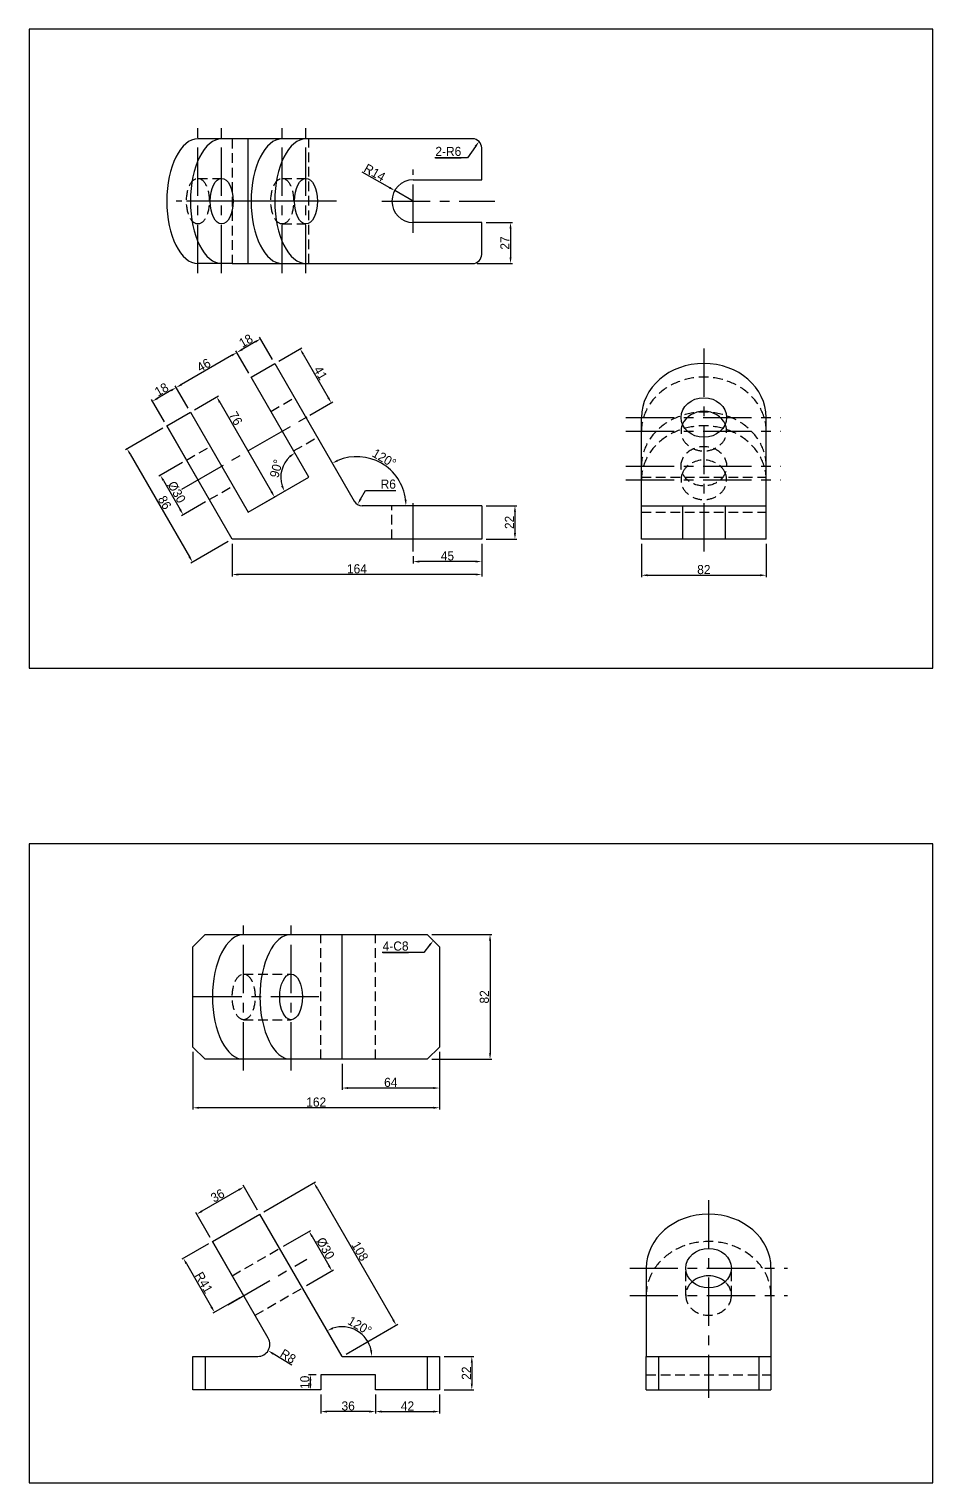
# Model space of a CAD drawing. Header units: millimetres. Extents: x 0 to 3581, y 939 to 3462.
# Drawn here: x 740 to 1334, y 939 to 1894 of the extents above; entities that cross this region are included whole.
import ezdxf
from ezdxf import colors
from ezdxf.entities.mleader import LeaderData, LeaderLine
from ezdxf.math import Vec2, Vec3

# ---------------------------------------------------------------- set-up
doc = ezdxf.new("R2010")
doc.units = ezdxf.units.MM
doc.linetypes.add('CENTER', pattern=[50.8, 31.75, -6.35, 6.35, -6.35])
doc.linetypes.add('HIDDEN', pattern=[9.525, 6.35, -3.175])
for name, color, linetype in [('center', 3, 'CENTER'), ('hidden', 2, 'HIDDEN'), ('model', 7, 'Continuous')]:
    doc.layers.add(name, color=color, linetype=linetype)
doc.styles.get("Standard").update_dxf_attribs({"font": ''})
doc.styles.get('Standard').set_extended_font_data('Gulim')
doc.dimstyles.new('ISO-25', dxfattribs={"dimtxt": 6, "dimasz": 4, "dimexe": 1.25, "dimexo": 3, "dimtad": 1, "dimtxsty": 'Standard', "dimcen": 2.5, "dimadec": 0, "dimazin": 0, "dimtfac": 1, "dimtmove": 0, "dimatfit": 3, "dimfxl": 1, "dimarcsym": 0})

# ---------------------------------------------------------------- blocks, each defined once
blk = doc.blocks.new('*D27')
at = {"layer": 'Defpoints', "color": 0, "transparency": 16777216}
for p in [(1001.88, 1298.96), (1001.88, 1216.96), (1043.12, 1216.96)]:
    blk.add_point(p, dxfattribs=at)
at = {"layer": 'model', "color": 0, "lineweight": -2, "transparency": 16777216}
for p, q in [((1004.88, 1298.96), (1044.37, 1298.96)), ((1043.12, 1294.96), (1043.12, 1220.96)), ((1004.88, 1216.96), (1044.37, 1216.96))]:
    blk.add_line(p, q, dxfattribs=at)
at = {"layer": 'model', "color": 0, "transparency": 16777216}
for points in [[(1042.45, 1294.96), (1043.79, 1294.96), (1043.12, 1298.96)], [(1042.45, 1220.96), (1043.79, 1220.96), (1043.12, 1216.96)]]:
    blk.add_solid(points, dxfattribs=at)
at = {"layer": 'model', "color": 0, "transparency": 16777216, "insert": (1039.42, 1257.96), "char_height": 6, "attachment_point": 5, "rotation": 90}
blk.add_mtext('82', dxfattribs=at)
blk = doc.blocks.new('*D28')
at = {"layer": 'Defpoints', "color": 0, "transparency": 16777216}
for p in [(1009.88, 1224.96), (945.88, 1216.96), (945.88, 1198.06)]:
    blk.add_point(p, dxfattribs=at)
at = {"layer": 'model', "color": 0, "lineweight": -2, "transparency": 16777216}
for p, q in [((945.88, 1213.96), (945.88, 1196.81)), ((1009.88, 1221.96), (1009.88, 1196.81)), ((1005.88, 1198.06), (949.88, 1198.06))]:
    blk.add_line(p, q, dxfattribs=at)
at = {"layer": 'model', "color": 0, "transparency": 16777216}
for points in [[(949.88, 1198.73), (949.88, 1197.4), (945.88, 1198.06)], [(1005.88, 1198.73), (1005.88, 1197.4), (1009.88, 1198.06)]]:
    blk.add_solid(points, dxfattribs=at)
at = {"layer": 'model', "color": 0, "transparency": 16777216, "insert": (977.88, 1201.77), "char_height": 6, "attachment_point": 5}
blk.add_mtext('64', dxfattribs=at)
blk = doc.blocks.new('*D29')
at = {"layer": 'Defpoints', "color": 0, "transparency": 16777216}
for p in [(847.88, 1224.96), (1009.88, 1224.96), (847.88, 1185.1)]:
    blk.add_point(p, dxfattribs=at)
at = {"layer": 'model', "color": 0, "lineweight": -2, "transparency": 16777216}
for p, q in [((847.88, 1221.96), (847.88, 1183.85)), ((1009.88, 1221.96), (1009.88, 1183.85)), ((1005.88, 1185.1), (851.88, 1185.1))]:
    blk.add_line(p, q, dxfattribs=at)
at = {"layer": 'model', "color": 0, "transparency": 16777216}
for points in [[(851.88, 1185.76), (851.88, 1184.43), (847.88, 1185.1)], [(1005.88, 1185.76), (1005.88, 1184.43), (1009.88, 1185.1)]]:
    blk.add_solid(points, dxfattribs=at)
at = {"layer": 'model', "color": 0, "transparency": 16777216, "insert": (928.88, 1188.8), "char_height": 6, "attachment_point": 5}
blk.add_mtext('162', dxfattribs=at)
blk = doc.blocks.new('*D30')
at = {"layer": 'Defpoints', "color": 0, "transparency": 16777216}
for p in [(1009.88, 1021.67), (1009.88, 999.67), (1031.14, 999.67)]:
    blk.add_point(p, dxfattribs=at)
at = {"layer": 'model', "color": 0, "lineweight": -2, "transparency": 16777216}
for p, q in [((1012.88, 1021.67), (1032.39, 1021.67)), ((1031.14, 1017.67), (1031.14, 1003.67)), ((1012.88, 999.67), (1032.39, 999.67))]:
    blk.add_line(p, q, dxfattribs=at)
at = {"layer": 'model', "color": 0, "transparency": 16777216}
for points in [[(1030.47, 1017.67), (1031.81, 1017.67), (1031.14, 1021.67)], [(1030.47, 1003.67), (1031.81, 1003.67), (1031.14, 999.67)]]:
    blk.add_solid(points, dxfattribs=at)
at = {"layer": 'model', "color": 0, "transparency": 16777216, "insert": (1027.51, 1010.67), "char_height": 6, "attachment_point": 5, "rotation": 90}
blk.add_mtext('22', dxfattribs=at)
blk = doc.blocks.new('*D31')
at = {"layer": 'Defpoints', "color": 0, "transparency": 16777216}
for p in [(967.88, 999.67), (1009.88, 999.67), (1009.88, 985.42)]:
    blk.add_point(p, dxfattribs=at)
at = {"layer": 'model', "color": 0, "lineweight": -2, "transparency": 16777216}
for p, q in [((967.88, 996.67), (967.88, 984.17)), ((1009.88, 996.67), (1009.88, 984.17)), ((971.88, 985.42), (1005.88, 985.42))]:
    blk.add_line(p, q, dxfattribs=at)
at = {"layer": 'model', "color": 0, "transparency": 16777216}
for points in [[(971.88, 986.09), (971.88, 984.76), (967.88, 985.42)], [(1005.88, 986.09), (1005.88, 984.76), (1009.88, 985.42)]]:
    blk.add_solid(points, dxfattribs=at)
at = {"layer": 'model', "color": 0, "transparency": 16777216, "insert": (988.88, 989.13), "char_height": 6, "attachment_point": 5}
blk.add_mtext('42', dxfattribs=at)
blk = doc.blocks.new('*D32')
at = {"layer": 'Defpoints', "color": 0, "transparency": 16777216}
for p in [(931.88, 999.67), (967.88, 999.67), (931.88, 985.42)]:
    blk.add_point(p, dxfattribs=at)
at = {"layer": 'model', "color": 0, "lineweight": -2, "transparency": 16777216}
for p, q in [((931.88, 996.67), (931.88, 984.17)), ((967.88, 996.67), (967.88, 984.17)), ((963.88, 985.42), (935.88, 985.42))]:
    blk.add_line(p, q, dxfattribs=at)
at = {"layer": 'model', "color": 0, "transparency": 16777216}
for points in [[(935.88, 986.09), (935.88, 984.76), (931.88, 985.42)], [(963.88, 986.09), (963.88, 984.76), (967.88, 985.42)]]:
    blk.add_solid(points, dxfattribs=at)
at = {"layer": 'model', "color": 0, "transparency": 16777216, "insert": (949.88, 989.12), "char_height": 6, "attachment_point": 5}
blk.add_mtext('36', dxfattribs=at)
blk = doc.blocks.new('*D33')
at = {"layer": 'Defpoints', "color": 0, "transparency": 16777216}
for p in [(925.12, 1009.67), (931.88, 1009.67), (931.88, 999.67)]:
    blk.add_point(p, dxfattribs=at)
at = {"layer": 'model', "color": 0, "lineweight": -2, "transparency": 16777216}
for p, q in [((928.88, 1009.67), (923.87, 1009.67)), ((925.12, 1003.67), (925.12, 1005.67)), ((928.88, 999.67), (923.87, 999.67))]:
    blk.add_line(p, q, dxfattribs=at)
at = {"layer": 'model', "color": 0, "transparency": 16777216}
for points in [[(924.45, 1005.67), (925.78, 1005.67), (925.12, 1009.67)], [(924.45, 1003.67), (925.78, 1003.67), (925.12, 999.67)]]:
    blk.add_solid(points, dxfattribs=at)
at = {"layer": 'model', "color": 0, "transparency": 16777216, "insert": (921.41, 1004.67), "char_height": 6, "attachment_point": 5, "rotation": 90}
blk.add_mtext('10', dxfattribs=at)
blk = doc.blocks.new('*D34')
at = {"layer": 'Defpoints', "color": 0, "transparency": 16777216}
for p in [(890.45, 1029.67), (897.27, 1025.48)]:
    blk.add_point(p, dxfattribs=at)
at = {"layer": 'model', "color": 0, "lineweight": -2, "transparency": 16777216}
blk.add_line((912.78, 1015.93), (900.67, 1023.38), dxfattribs=at)
at = {"layer": 'model', "color": 0, "transparency": 16777216}
blk.add_solid([(901.02, 1023.95), (900.32, 1022.81), (897.27, 1025.48)], dxfattribs=at)
at = {"layer": 'model', "color": 0, "transparency": 16777216, "insert": (910.37, 1021.76), "char_height": 6, "attachment_point": 5, "rotation": 328.3874}
blk.add_mtext('R8', dxfattribs=at)
blk = doc.blocks.new('*D35')
at = {"layer": 'Defpoints', "color": 0, "transparency": 16777216}
for p in [(891.88, 1115.2), (960.84, 1034.23), (945.88, 1021.67), (945.88, 1021.67), (1009.88, 1021.67)]:
    blk.add_point(p, dxfattribs=at)
at = {"layer": 'model', "color": 0, "lineweight": -2, "transparency": 16777216}
blk.add_arc((945.88, 1021.67), 19.54, 11.75183, 108.24817, dxfattribs=at)
at = {"layer": 'model', "color": 0, "transparency": 16777216}
for points in [[(940.03, 1039.62), (939.49, 1040.83), (936.11, 1038.59)], [(965.67, 1025.72), (964.34, 1025.58), (965.41, 1021.67)]]:
    blk.add_solid(points, dxfattribs=at)
at = {"layer": 'model', "color": 0, "transparency": 16777216, "insert": (957.5, 1041.8), "char_height": 6, "attachment_point": 5, "rotation": 330}
blk.add_mtext('120°', dxfattribs=at)
blk = doc.blocks.new('*D36')
at = {"layer": 'Defpoints', "color": 0, "transparency": 16777216}
for p in [(904.88, 1092.68), (939.22, 1077.87), (919.88, 1066.7)]:
    blk.add_point(p, dxfattribs=at)
at = {"layer": 'model', "color": 0, "lineweight": -2, "transparency": 16777216}
for p, q in [((907.48, 1094.18), (925.31, 1104.48)), ((926.22, 1100.39), (937.22, 1081.34)), ((922.48, 1068.2), (940.31, 1078.5))]:
    blk.add_line(p, q, dxfattribs=at)
at = {"layer": 'model', "color": 0, "transparency": 16777216}
for points in [[(926.8, 1100.72), (925.65, 1100.06), (924.22, 1103.85)], [(937.8, 1081.67), (936.65, 1081), (939.22, 1077.87)]]:
    blk.add_solid(points, dxfattribs=at)
at = {"layer": 'model', "color": 0, "transparency": 16777216, "insert": (934.93, 1092.71), "char_height": 6, "attachment_point": 5, "rotation": 300}
blk.add_mtext('%%c30', dxfattribs=at)
blk = doc.blocks.new('*D37')
at = {"layer": 'Defpoints', "color": 0, "transparency": 16777216}
for p in [(891.88, 1115.2), (981.44, 1042.2), (945.88, 1021.67)]:
    blk.add_point(p, dxfattribs=at)
at = {"layer": 'model', "color": 0, "lineweight": -2, "transparency": 16777216}
for p, q in [((894.48, 1116.7), (928.52, 1136.36)), ((929.44, 1132.27), (979.44, 1045.67)), ((948.48, 1023.17), (982.52, 1042.83))]:
    blk.add_line(p, q, dxfattribs=at)
at = {"layer": 'model', "color": 0, "transparency": 16777216}
for points in [[(930.02, 1132.6), (928.86, 1131.93), (927.44, 1135.73)], [(980.02, 1046), (978.86, 1045.33), (981.44, 1042.2)]]:
    blk.add_solid(points, dxfattribs=at)
at = {"layer": 'model', "color": 0, "transparency": 16777216, "insert": (957.65, 1090.82), "char_height": 6, "attachment_point": 5, "rotation": 300}
blk.add_mtext('108', dxfattribs=at)
blk = doc.blocks.new('*D38')
at = {"layer": 'Defpoints', "color": 0, "transparency": 16777216}
for p in [(850.34, 1115.15), (891.88, 1115.2), (860.7, 1097.2)]:
    blk.add_point(p, dxfattribs=at)
at = {"layer": 'model', "color": 0, "lineweight": -2, "transparency": 16777216}
for p, q in [((878.05, 1131.15), (853.8, 1117.15)), ((890.38, 1117.8), (880.89, 1134.23)), ((859.2, 1099.8), (849.71, 1116.23))]:
    blk.add_line(p, q, dxfattribs=at)
at = {"layer": 'model', "color": 0, "transparency": 16777216}
for points in [[(877.72, 1131.73), (878.38, 1130.57), (881.51, 1133.15)], [(853.47, 1117.73), (854.14, 1116.57), (850.34, 1115.15)]]:
    blk.add_solid(points, dxfattribs=at)
at = {"layer": 'model', "color": 0, "transparency": 16777216, "insert": (864.08, 1127.36), "char_height": 6, "attachment_point": 5, "rotation": 30}
blk.add_mtext('36', dxfattribs=at)
blk = doc.blocks.new('*D39')
at = {"layer": 'Defpoints', "color": 0, "transparency": 16777216}
for p in [(860.7, 1097.2), (881.2, 1061.69), (862.07, 1050.65)]:
    blk.add_point(p, dxfattribs=at)
at = {"layer": 'model', "color": 0, "lineweight": -2, "transparency": 16777216}
for p, q in [((858.1, 1095.7), (840.49, 1085.53)), ((843.57, 1082.69), (860.07, 1054.11)), ((878.6, 1060.19), (860.99, 1050.02))]:
    blk.add_line(p, q, dxfattribs=at)
at = {"layer": 'model', "color": 0, "transparency": 16777216}
for points in [[(844.15, 1083.03), (842.99, 1082.36), (841.57, 1086.16)], [(860.65, 1054.45), (859.49, 1053.78), (862.07, 1050.65)]]:
    blk.add_solid(points, dxfattribs=at)
at = {"layer": 'model', "color": 0, "transparency": 16777216, "insert": (855.04, 1070.26), "char_height": 6, "attachment_point": 5, "rotation": 300}
blk.add_mtext('R41', dxfattribs=at)
blk = doc.blocks.new('*D54')
at = {"layer": 'Defpoints', "color": 0, "transparency": 16777216}
for p in [(1037.63, 1766.9), (1031.63, 1739.9), (1056.58, 1739.9)]:
    blk.add_point(p, dxfattribs=at)
at = {"layer": 'model', "color": 0, "lineweight": -2, "transparency": 16777216}
for p, q in [((1040.63, 1766.9), (1057.83, 1766.9)), ((1056.58, 1762.9), (1056.58, 1743.9)), ((1034.63, 1739.9), (1057.83, 1739.9))]:
    blk.add_line(p, q, dxfattribs=at)
at = {"layer": 'model', "color": 0, "transparency": 16777216}
for points in [[(1055.92, 1762.9), (1057.25, 1762.9), (1056.58, 1766.9)], [(1055.92, 1743.9), (1057.25, 1743.9), (1056.58, 1739.9)]]:
    blk.add_solid(points, dxfattribs=at)
at = {"layer": 'model', "color": 0, "transparency": 16777216, "insert": (1052.88, 1753.4), "char_height": 6, "attachment_point": 5, "rotation": 90}
blk.add_mtext('27', dxfattribs=at)
blk = doc.blocks.new('*D55')
at = {"layer": 'Defpoints', "color": 0, "transparency": 16777216}
for p in [(1037.63, 1580.78), (1037.63, 1558.78), (1059.49, 1558.78)]:
    blk.add_point(p, dxfattribs=at)
at = {"layer": 'model', "color": 0, "lineweight": -2, "transparency": 16777216}
for p, q in [((1040.63, 1580.78), (1060.74, 1580.78)), ((1059.49, 1576.78), (1059.49, 1562.78)), ((1040.63, 1558.78), (1060.74, 1558.78))]:
    blk.add_line(p, q, dxfattribs=at)
at = {"layer": 'model', "color": 0, "transparency": 16777216}
for points in [[(1058.82, 1576.78), (1060.16, 1576.78), (1059.49, 1580.78)], [(1058.82, 1562.78), (1060.16, 1562.78), (1059.49, 1558.78)]]:
    blk.add_solid(points, dxfattribs=at)
at = {"layer": 'model', "color": 0, "transparency": 16777216, "insert": (1055.86, 1569.78), "char_height": 6, "attachment_point": 5, "rotation": 90}
blk.add_mtext('22', dxfattribs=at)
blk = doc.blocks.new('*D56')
at = {"layer": 'Defpoints', "color": 0, "transparency": 16777216}
for p in [(1037.63, 1558.78), (992.63, 1550.58), (992.63, 1544.05)]:
    blk.add_point(p, dxfattribs=at)
at = {"layer": 'model', "color": 0, "lineweight": -2, "transparency": 16777216}
for p, q in [((1037.63, 1555.78), (1037.63, 1542.8)), ((992.63, 1547.58), (992.63, 1542.8)), ((1033.63, 1544.05), (996.63, 1544.05))]:
    blk.add_line(p, q, dxfattribs=at)
at = {"layer": 'model', "color": 0, "transparency": 16777216}
for points in [[(996.63, 1544.71), (996.63, 1543.38), (992.63, 1544.05)], [(1033.63, 1544.71), (1033.63, 1543.38), (1037.63, 1544.05)]]:
    blk.add_solid(points, dxfattribs=at)
at = {"layer": 'model', "color": 0, "transparency": 16777216, "insert": (1015.13, 1547.75), "char_height": 6, "attachment_point": 5}
blk.add_mtext('45', dxfattribs=at)
blk = doc.blocks.new('*D57')
at = {"layer": 'Defpoints', "color": 0, "transparency": 16777216}
for p in [(873.63, 1558.78), (1037.63, 1558.78), (873.63, 1535.54)]:
    blk.add_point(p, dxfattribs=at)
at = {"layer": 'model', "color": 0, "lineweight": -2, "transparency": 16777216}
for p, q in [((873.63, 1555.78), (873.63, 1534.29)), ((1037.63, 1555.78), (1037.63, 1534.29)), ((1033.63, 1535.54), (877.63, 1535.54))]:
    blk.add_line(p, q, dxfattribs=at)
at = {"layer": 'model', "color": 0, "transparency": 16777216}
for points in [[(877.63, 1536.2), (877.63, 1534.87), (873.63, 1535.54)], [(1033.63, 1536.2), (1033.63, 1534.87), (1037.63, 1535.54)]]:
    blk.add_solid(points, dxfattribs=at)
at = {"layer": 'model', "color": 0, "transparency": 16777216, "insert": (955.63, 1539.25), "char_height": 6, "attachment_point": 5}
blk.add_mtext('164', dxfattribs=at)
blk = doc.blocks.new('*D58')
at = {"layer": 'Defpoints', "color": 0, "transparency": 16777216}
for p in [(830.63, 1633.26), (873.63, 1558.78), (847.56, 1543.73)]:
    blk.add_point(p, dxfattribs=at)
at = {"layer": 'model', "color": 0, "lineweight": -2, "transparency": 16777216}
for p, q in [((828.04, 1631.76), (803.48, 1617.58)), ((806.56, 1614.74), (845.56, 1547.19)), ((871.04, 1557.28), (846.48, 1543.1))]:
    blk.add_line(p, q, dxfattribs=at)
at = {"layer": 'model', "color": 0, "transparency": 16777216}
for points in [[(807.14, 1615.07), (805.99, 1614.41), (804.56, 1618.2)], [(846.14, 1547.52), (844.99, 1546.86), (847.56, 1543.73)]]:
    blk.add_solid(points, dxfattribs=at)
at = {"layer": 'model', "color": 0, "transparency": 16777216, "insert": (829.27, 1582.82), "char_height": 6, "attachment_point": 5, "rotation": 300}
blk.add_mtext('86', dxfattribs=at)
blk = doc.blocks.new('*D59')
at = {"layer": 'Defpoints', "color": 0, "transparency": 16777216}
for p in [(843.63, 1610.74), (858.63, 1584.76), (841.43, 1574.83)]:
    blk.add_point(p, dxfattribs=at)
at = {"layer": 'model', "color": 0, "lineweight": -2, "transparency": 16777216}
for p, q in [((841.04, 1609.24), (825.35, 1600.18)), ((828.43, 1597.34), (839.43, 1578.29)), ((856.04, 1583.26), (840.35, 1574.2))]:
    blk.add_line(p, q, dxfattribs=at)
at = {"layer": 'model', "color": 0, "transparency": 16777216}
for points in [[(829.01, 1597.68), (827.85, 1597.01), (826.43, 1600.81)], [(840.01, 1578.62), (838.85, 1577.96), (841.43, 1574.83)]]:
    blk.add_solid(points, dxfattribs=at)
at = {"layer": 'model', "color": 0, "transparency": 16777216, "insert": (837.14, 1589.67), "char_height": 6, "attachment_point": 5, "rotation": 300}
blk.add_mtext('%%c30', dxfattribs=at)
blk = doc.blocks.new('*D60')
at = {"layer": 'Defpoints', "color": 0, "transparency": 16777216}
for p in [(846.22, 1642.26), (901.52, 1586.42), (884.22, 1576.44)]:
    blk.add_point(p, dxfattribs=at)
at = {"layer": 'model', "color": 0, "lineweight": -2, "transparency": 16777216}
for p, q in [((848.82, 1643.76), (864.6, 1652.87)), ((865.52, 1648.78), (899.52, 1589.89)), ((886.82, 1577.94), (902.6, 1587.05))]:
    blk.add_line(p, q, dxfattribs=at)
at = {"layer": 'model', "color": 0, "transparency": 16777216}
for points in [[(866.09, 1649.11), (864.94, 1648.44), (863.52, 1652.24)], [(900.09, 1590.22), (898.94, 1589.55), (901.52, 1586.42)]]:
    blk.add_solid(points, dxfattribs=at)
at = {"layer": 'model', "color": 0, "transparency": 16777216, "insert": (875.94, 1638.14), "char_height": 6, "attachment_point": 5, "rotation": 300}
blk.add_mtext('76', dxfattribs=at)
blk = doc.blocks.new('*D61')
at = {"layer": 'Defpoints', "color": 0, "transparency": 16777216}
for p in [(876.72, 1681.43), (901.65, 1674.26), (886.06, 1665.26)]:
    blk.add_point(p, dxfattribs=at)
at = {"layer": 'model', "color": 0, "lineweight": -2, "transparency": 16777216}
for p, q in [((900.15, 1676.85), (891.69, 1691.51)), ((884.56, 1667.85), (876.1, 1682.51)), ((888.85, 1688.43), (880.19, 1683.43))]:
    blk.add_line(p, q, dxfattribs=at)
at = {"layer": 'model', "color": 0, "transparency": 16777216}
for points in [[(879.86, 1684), (880.52, 1682.85), (876.72, 1681.43)], [(888.52, 1689), (889.18, 1687.85), (892.31, 1690.43)]]:
    blk.add_solid(points, dxfattribs=at)
at = {"layer": 'model', "color": 0, "transparency": 16777216, "insert": (882.66, 1689.14), "char_height": 6, "attachment_point": 5, "rotation": 30}
blk.add_mtext('18', dxfattribs=at)
blk = doc.blocks.new('*D62')
at = {"layer": 'Defpoints', "color": 0, "transparency": 16777216}
for p in [(886.06, 1665.26), (836.89, 1658.43), (846.22, 1642.26)]:
    blk.add_point(p, dxfattribs=at)
at = {"layer": 'model', "color": 0, "lineweight": -2, "transparency": 16777216}
for p, q in [((884.56, 1667.85), (876.1, 1682.51)), ((873.26, 1679.43), (840.35, 1660.43)), ((844.72, 1644.85), (836.26, 1659.51))]:
    blk.add_line(p, q, dxfattribs=at)
at = {"layer": 'model', "color": 0, "transparency": 16777216}
for points in [[(872.93, 1680), (873.59, 1678.85), (876.72, 1681.43)], [(840.02, 1661), (840.69, 1659.85), (836.89, 1658.43)]]:
    blk.add_solid(points, dxfattribs=at)
at = {"layer": 'model', "color": 0, "transparency": 16777216, "insert": (854.95, 1673.13), "char_height": 6, "attachment_point": 5, "rotation": 30}
blk.add_mtext('46', dxfattribs=at)
blk = doc.blocks.new('*D63')
at = {"layer": 'Defpoints', "color": 0, "transparency": 16777216}
for p in [(821.3, 1649.43), (846.22, 1642.26), (830.63, 1633.26)]:
    blk.add_point(p, dxfattribs=at)
at = {"layer": 'model', "color": 0, "lineweight": -2, "transparency": 16777216}
for p, q in [((833.42, 1656.43), (824.76, 1651.43)), ((844.72, 1644.85), (836.26, 1659.51)), ((829.13, 1635.85), (820.67, 1650.51))]:
    blk.add_line(p, q, dxfattribs=at)
at = {"layer": 'model', "color": 0, "transparency": 16777216}
for points in [[(833.09, 1657), (833.76, 1655.85), (836.89, 1658.43)], [(824.43, 1652), (825.1, 1650.85), (821.3, 1649.43)]]:
    blk.add_solid(points, dxfattribs=at)
at = {"layer": 'model', "color": 0, "transparency": 16777216, "insert": (827.24, 1657.14), "char_height": 6, "attachment_point": 5, "rotation": 30}
blk.add_mtext('18', dxfattribs=at)
blk = doc.blocks.new('*D64')
at = {"layer": 'Defpoints', "color": 0, "transparency": 16777216}
for p in [(901.65, 1674.26), (938.79, 1648.36), (922.15, 1638.75)]:
    blk.add_point(p, dxfattribs=at)
at = {"layer": 'model', "color": 0, "lineweight": -2, "transparency": 16777216}
for p, q in [((904.25, 1675.76), (919.38, 1684.49)), ((920.29, 1680.4), (936.79, 1651.82)), ((924.75, 1640.25), (939.88, 1648.98))]:
    blk.add_line(p, q, dxfattribs=at)
at = {"layer": 'model', "color": 0, "transparency": 16777216}
for points in [[(920.87, 1680.74), (919.72, 1680.07), (918.29, 1683.87)], [(937.37, 1652.16), (936.22, 1651.49), (938.79, 1648.36)]]:
    blk.add_solid(points, dxfattribs=at)
at = {"layer": 'model', "color": 0, "transparency": 16777216, "insert": (931.75, 1667.97), "char_height": 6, "attachment_point": 5, "rotation": 300}
blk.add_mtext('41', dxfattribs=at)
blk = doc.blocks.new('*D65')
at = {"layer": 'Defpoints', "color": 0, "transparency": 16777216}
for p in [(886.06, 1665.26), (908.07, 1608.67), (924.06, 1599.44), (924.06, 1599.44), (884.22, 1576.44)]:
    blk.add_point(p, dxfattribs=at)
at = {"layer": 'model', "color": 0, "lineweight": -2, "transparency": 16777216}
blk.add_arc((924.06, 1599.44), 18.46, 132.43883, 197.56117, dxfattribs=at)
at = {"layer": 'model', "color": 0, "transparency": 16777216}
for points in [[(911.21, 1613.6), (912, 1612.53), (914.83, 1615.43)], [(907.07, 1594.14), (905.85, 1593.6), (908.07, 1590.21)]]:
    blk.add_solid(points, dxfattribs=at)
at = {"layer": 'model', "color": 0, "transparency": 16777216, "insert": (902.65, 1605.17), "char_height": 6, "attachment_point": 5, "rotation": 75}
blk.add_mtext('90°', dxfattribs=at)
blk = doc.blocks.new('*D66')
at = {"layer": 'Defpoints', "color": 0, "transparency": 16777216}
for p in [(901.65, 1674.26), (980.33, 1601.51), (953.89, 1583.78), (959.08, 1580.78), (1037.63, 1580.78)]:
    blk.add_point(p, dxfattribs=at)
at = {"layer": 'model', "color": 0, "lineweight": -2, "transparency": 16777216}
blk.add_arc((955.62, 1580.78), 32.25, 7.11017, 112.88983, dxfattribs=at)
at = {"layer": 'model', "color": 0, "transparency": 16777216}
for points in [[(943.37, 1609.9), (942.78, 1611.09), (939.49, 1608.71)], [(988.29, 1584.81), (986.96, 1584.73), (987.87, 1580.78)]]:
    blk.add_solid(points, dxfattribs=at)
at = {"layer": 'model', "color": 0, "transparency": 16777216, "insert": (973.6, 1611.92), "char_height": 6, "attachment_point": 5, "rotation": 330}
blk.add_mtext('120°', dxfattribs=at)
blk = doc.blocks.new('*D68')
at = {"layer": 'Defpoints', "color": 0, "transparency": 16777216}
for p in [(980.49, 1787.85), (992.63, 1780.9)]:
    blk.add_point(p, dxfattribs=at)
at = {"layer": 'model', "color": 0, "lineweight": -2, "transparency": 16777216}
for p, q in [((958.88, 1800.22), (977.01, 1789.84)), ((992.63, 1780.9), (980.49, 1787.85))]:
    blk.add_line(p, q, dxfattribs=at)
at = {"layer": 'model', "color": 0, "transparency": 16777216}
blk.add_solid([(977.35, 1790.42), (976.68, 1789.26), (980.49, 1787.85)], dxfattribs=at)
at = {"layer": 'model', "color": 0, "transparency": 16777216, "insert": (967.3, 1799.68), "char_height": 6, "attachment_point": 5, "rotation": 330.20233}
blk.add_mtext('R14', dxfattribs=at)
blk = doc.blocks.new('*D69')
at = {"layer": 'Defpoints', "color": 0, "transparency": 16777216}
for p in [(1142.63, 1558.78), (1224.63, 1558.78), (1224.63, 1535.05)]:
    blk.add_point(p, dxfattribs=at)
at = {"layer": 'model', "color": 0, "lineweight": -2, "transparency": 16777216}
for p, q in [((1142.63, 1555.78), (1142.63, 1533.8)), ((1224.63, 1555.78), (1224.63, 1533.8)), ((1146.63, 1535.05), (1220.63, 1535.05))]:
    blk.add_line(p, q, dxfattribs=at)
at = {"layer": 'model', "color": 0, "transparency": 16777216}
for points in [[(1146.63, 1535.72), (1146.63, 1534.39), (1142.63, 1535.05)], [(1220.63, 1535.72), (1220.63, 1534.39), (1224.63, 1535.05)]]:
    blk.add_solid(points, dxfattribs=at)
at = {"layer": 'model', "color": 0, "transparency": 16777216, "insert": (1183.63, 1538.75), "char_height": 6, "attachment_point": 5}
blk.add_mtext('82', dxfattribs=at)

msp = doc.modelspace()

# ---------------------------------------------------------------- linework, layer by layer
at = {"layer": 'center'}
for p, q in [((851.134, 1733.67), (851.134, 1828.981)), ((866.723, 1733.67), (866.723, 1828.981)), ((906.56, 1733.67), (906.56, 1828.981)), ((922.149, 1733.67), (922.149, 1828.981)), ((992.634, 1760.101), (992.634, 1801.691)), ((942.152, 1780.896), (836.937, 1780.896)), ((916.634, 1780.896), (843.634, 1780.896)), ((972.06, 1780.896), (1046.333, 1780.896)), ((1183.628, 1684.094), (1183.628, 1547.836)), ((840.482, 1591.599), (933.198, 1645.129)), ((1132.302, 1638.75), (1234.309, 1638.75)), ((1132.302, 1629.75), (1234.309, 1629.75)), ((1132.302, 1606.75), (1234.309, 1606.75)), ((1132.302, 1597.75), (1234.309, 1597.75)), ((992.634, 1550.578), (992.634, 1587.999)), ((881.201, 1209.632), (881.201, 1305.015)), ((912.378, 1209.632), (912.378, 1305.015)), ((930.706, 1257.964), (847.878, 1257.964)), ((1186.764, 1124.379), (1186.764, 994.364)), ((870.809, 1055.694), (922.77, 1085.694)), ((1134.887, 1079.694), (1238.641, 1079.694)), ((1134.887, 1061.694), (1238.641, 1061.694))]:
    msp.add_line(p, q, dxfattribs=at)
at = {"layer": 'hidden'}
for p, q in [((873.634, 1821.896), (873.634, 1739.896)), ((924.06, 1739.896), (924.06, 1821.896)), ((851.134, 1795.896), (866.723, 1795.896)), ((906.56, 1795.896), (922.149, 1795.896)), ((906.56, 1765.896), (922.149, 1765.896)), ((899.06, 1642.74), (914.649, 1651.74)), ((914.06, 1616.759), (929.649, 1625.759)), ((843.634, 1610.74), (859.223, 1619.74)), ((1142.628, 1599.439), (1224.628, 1599.439)), ((858.634, 1584.759), (874.223, 1593.759)), ((978.634, 1558.779), (978.634, 1580.779)), ((1142.628, 1576.439), (1224.628, 1576.439)), ((931.878, 1216.964), (931.878, 1298.964)), ((967.878, 1216.964), (967.878, 1298.964)), ((881.201, 1272.964), (912.378, 1272.964)), ((881.201, 1242.964), (912.378, 1242.964)), ((873.701, 1074.685), (904.878, 1092.685)), ((1171.764, 1061.694), (1171.764, 1079.694)), ((1201.764, 1061.694), (1201.764, 1079.694)), ((888.701, 1048.704), (919.878, 1066.704)), ((1145.764, 1009.671), (1227.764, 1009.671))]:
    msp.add_line(p, q, dxfattribs=at)
for centre, major_axis, ratio in [((851.134, 1780.896), (0, -15), 0.5), ((906.56, 1780.896), (0, -15), 0.5), ((1183.628, 1606.75), (-15, 0), 0.8660254), ((881.201, 1257.964), (0, -15), 0.5)]:
    msp.add_ellipse(centre, major_axis=major_axis, ratio=ratio, dxfattribs=at)
for centre, major_axis, start_param, end_param in [((1183.628, 1629.75), (-41, 0), 3.1415927, 6.2831853), ((1183.628, 1606.75), (-41, 0), 3.1415927, 6.2831853), ((1183.628, 1629.75), (-15, 0), 5.9294437, 9.7785196), ((1183.628, 1597.75), (-41, 0), 3.1415927, 6.2831853), ((1183.628, 1597.75), (-15, 0), 3.4953343, 5.9294437), ((1183.628, 1597.75), (-15, 0), 5.9294437, 9.7785196), ((1186.764, 1061.694), (-41, 0), 3.1415927, 6.2831853), ((1186.764, 1061.694), (-15, 0), 5.5177925, 10.1901708)]:
    msp.add_ellipse(centre, major_axis=major_axis, ratio=0.8660254, start_param=start_param, end_param=end_param, dxfattribs=at)
at = {"layer": 'model'}
for p, q in [((873.634, 1821.896), (851.134, 1821.896)), ((1031.634, 1821.896), (873.634, 1821.896)), ((884.223, 1739.896), (884.223, 1821.896)), ((1037.634, 1794.896), (1037.634, 1815.896)), ((992.634, 1794.896), (1037.634, 1794.896)), ((1037.634, 1766.896), (992.634, 1766.896)), ((1037.634, 1745.896), (1037.634, 1766.896)), ((873.634, 1739.896), (851.134, 1739.896)), ((873.634, 1739.896), (1031.634, 1739.896)), ((886.06, 1665.257), (901.649, 1674.257)), ((901.649, 1674.257), (953.886, 1583.779)), ((924.06, 1599.439), (886.06, 1665.257)), ((830.634, 1633.257), (846.223, 1642.257)), ((846.223, 1642.257), (884.223, 1576.439)), ((1142.628, 1558.779), (1142.628, 1638.75)), ((1224.628, 1558.779), (1224.628, 1638.75)), ((873.634, 1558.779), (830.634, 1633.257)), ((830.634, 1633.257), (851.134, 1597.75)), ((884.223, 1576.439), (924.06, 1599.439)), ((1037.634, 1580.779), (959.082, 1580.779)), ((1037.634, 1580.779), (1037.634, 1558.779)), ((1142.628, 1580.779), (1224.628, 1580.779)), ((1169.628, 1580.779), (1169.628, 1558.779)), ((1197.628, 1580.779), (1197.628, 1558.779)), ((1037.634, 1558.779), (873.634, 1558.779)), ((1224.628, 1558.779), (1142.628, 1558.779)), ((945.878, 1216.964), (945.878, 1298.964)), ((860.701, 1097.201), (891.878, 1115.201)), ((945.878, 1021.671), (891.878, 1115.201)), ((897.38, 1033.671), (860.701, 1097.201)), ((860.701, 1097.201), (881.201, 1061.694)), ((1145.764, 1079.694), (1145.764, 1021.671)), ((1227.764, 1079.694), (1227.764, 1021.671)), ((847.878, 999.671), (847.878, 1021.671)), ((847.878, 1021.671), (890.452, 1021.671)), ((855.878, 1021.671), (855.878, 999.671)), ((945.878, 1021.671), (1009.878, 1021.671)), ((1001.878, 1021.671), (1001.878, 999.671)), ((1009.878, 1021.671), (1009.878, 999.671)), ((1145.764, 999.671), (1145.764, 1021.671)), ((1145.764, 1021.671), (1227.764, 1021.671)), ((1153.764, 1021.671), (1153.764, 999.671)), ((1219.764, 1021.671), (1219.764, 999.671)), ((1227.764, 1021.671), (1227.764, 999.671)), ((967.878, 1009.671), (931.878, 1009.671)), ((931.878, 1009.671), (931.878, 999.671)), ((967.878, 999.671), (967.878, 1009.671)), ((931.878, 999.671), (847.878, 999.671)), ((1009.878, 999.671), (967.878, 999.671)), ((1145.764, 999.671), (1227.764, 999.671))]:
    msp.add_line(p, q, dxfattribs=at)
for points in [[(740.182, 1473.993), (1334.182, 1473.993), (1334.182, 1893.993), (740.182, 1893.993)], [(740.182, 938.548), (1334.182, 938.548), (1334.182, 1358.548), (740.182, 1358.548)], [(847.878, 1224.964), (847.878, 1290.964), (855.878, 1298.964), (1001.878, 1298.964), (1009.878, 1290.964), (1009.878, 1224.964), (1001.878, 1216.964), (855.878, 1216.964)]]:
    msp.add_lwpolyline(points, close=True, dxfattribs=at)
for centre, radius, start, end in [((1031.634, 1815.896), 6, 0, 90), ((992.634, 1780.896), 14, 90, 270), ((1031.634, 1745.896), 6, 270, 0), ((959.082, 1586.779), 6, 210, 270), ((890.452, 1029.671), 8, 270, 30)]:
    msp.add_arc(centre, radius, start, end, dxfattribs=at)
for centre, major_axis, ratio, start_param, end_param in [((851.134, 1780.896), (0, -41), 0.5, 3.1415927, 6.2831853), ((866.723, 1780.896), (0, -41), 0.5, 3.1415927, 6.2831853), ((906.56, 1780.896), (0, -41), 0.5, 3.1415927, 6.2831853), ((922.149, 1780.896), (0, -41), 0.5, 3.1415927, 6.2831853), ((1183.628, 1638.75), (-41, 0), 0.8660254, 3.1415927, 6.2831853), ((1183.628, 1629.75), (-15, 0), 0.8660254, 3.4953343, 5.9294437), ((881.201, 1257.964), (0, -41), 0.5, 3.1415927, 6.2831853), ((912.378, 1257.964), (0, -41), 0.5, 3.1415927, 6.2831853), ((1186.764, 1079.694), (-41, 0), 0.8660254, 3.1415927, 6.2831853), ((1186.764, 1061.694), (-15, 0), 0.8660254, 3.9069855, 5.5177925)]:
    msp.add_ellipse(centre, major_axis=major_axis, ratio=ratio, start_param=start_param, end_param=end_param, dxfattribs=at)
for centre, major_axis, ratio in [((866.723, 1780.896), (0, -15), 0.5), ((922.149, 1780.896), (0, -15), 0.5), ((1183.628, 1638.75), (-15, 0), 0.8660254), ((912.378, 1257.964), (0, -15), 0.5), ((1186.764, 1079.694), (-15, 0), 0.8660254)]:
    msp.add_ellipse(centre, major_axis=major_axis, ratio=ratio, dxfattribs=at)

# ---------------------------------------------------------------- dimensions: what is measured, and where the dimension line sits
dim = msp.add_radius_dim(center=(992.634, 1780.896), mpoint=(980.485, 1787.853), dimstyle='ISO-25', dxfattribs=at)
dim.commit()
dim.dimension.update_dxf_attribs({"geometry": '*D68', "text_midpoint": (965.453, 1796.461), "dimtype": 164})
for base, p1, p2, picture, middle in [((1056.584, 1739.896), (1037.634, 1766.896), (1031.634, 1739.896), '*D54', (1052.879, 1753.396)), ((1059.491, 1558.779), (1037.634, 1580.779), (1037.634, 1558.779), '*D55', (1055.858, 1569.779)), ((1043.119, 1216.964), (1001.878, 1298.964), (1001.878, 1216.964), '*D27', (1039.419, 1257.964)), ((1031.141, 999.671), (1009.878, 1021.671), (1009.878, 999.671), '*D30', (1027.508, 1010.671)), ((925.118, 1009.671), (931.878, 999.671), (931.878, 1009.671), '*D33', (921.409, 1004.671))]:
    dim = msp.add_linear_dim(base=base, p1=p1, p2=p2, angle=90, dimstyle='ISO-25', dxfattribs=at)
    dim.commit()
    dim.dimension.update_dxf_attribs({"geometry": picture, "text_midpoint": middle})
for p1, p2, distance, picture, middle in [((901.649, 1674.257), (886.06, 1665.257), -18.67, '*D61', (882.665, 1689.138)), ((886.06, 1665.257), (846.223, 1642.257), -18.67, '*D62', (854.954, 1673.134)), ((901.649, 1674.257), (922.149, 1638.75), 19.219, '*D64', (931.755, 1667.967)), ((846.223, 1642.257), (830.634, 1633.257), -18.67, '*D63', (827.239, 1657.138)), ((830.634, 1633.257), (873.634, 1558.779), -30.104, '*D58', (829.269, 1582.816)), ((891.878, 1115.201), (860.701, 1097.201), -20.726, '*D38', (864.076, 1127.356)), ((891.878, 1115.201), (945.878, 1021.671), 41.062, '*D37', (957.65, 1090.821))]:
    dim = msp.add_aligned_dim(p1=p1, p2=p2, distance=distance, dimstyle='ISO-25', dxfattribs=at)
    dim.commit()
    dim.dimension.update_dxf_attribs({"geometry": picture, "text_midpoint": middle})
for base, line1, line2, picture, middle in [((980.326, 1601.511), ((901.649, 1674.257), (953.886, 1583.779)), ((1037.634, 1580.779), (959.082, 1580.779)), '*D66', (973.6, 1611.923)), ((908.072, 1608.669), ((924.06, 1599.439), (886.06, 1665.257)), ((884.223, 1576.439), (924.06, 1599.439)), '*D65', (902.653, 1605.175)), ((960.843, 1034.228), ((945.878, 1021.671), (891.878, 1115.201)), ((945.878, 1021.671), (1009.878, 1021.671)), '*D35', (957.5, 1041.801))]:
    dim = msp.add_angular_dim_2l(base=base, line1=line1, line2=line2, dimstyle='ISO-25', dxfattribs=at)
    dim.commit()
    dim.dimension.update_dxf_attribs({"geometry": picture, "text_midpoint": middle})
dim = msp.add_linear_dim(base=(901.516, 1586.423), p1=(846.223, 1642.257), p2=(884.223, 1576.439), angle=300, dimstyle='ISO-25', dxfattribs=at)
dim.commit()
dim.dimension.update_dxf_attribs({"geometry": '*D60', "text_midpoint": (872.729, 1636.284), "dimtype": 161})
for p1, p2, distance, override, picture, middle in [((843.634, 1610.74), (858.634, 1584.759), -19.864, {"dimpost": '%%c<>'}, '*D59', (837.137, 1589.668)), ((904.878, 1092.685), (919.878, 1066.704), 22.338, {"dimpost": '%%c<>'}, '*D36', (934.928, 1092.714)), ((860.701, 1097.201), (881.201, 1061.694), -22.091, {"dimpost": 'R<>'}, '*D39', (855.035, 1070.259))]:
    dim = msp.add_aligned_dim(p1=p1, p2=p2, distance=distance, dimstyle='ISO-25', override=override, dxfattribs=at)
    dim.commit()
    dim.dimension.update_dxf_attribs({"geometry": picture, "text_midpoint": middle})
for base, p1, p2, picture, middle in [((873.634, 1535.538), (1037.634, 1558.779), (873.634, 1558.779), '*D57', (955.634, 1539.247)), ((992.634, 1544.046), (1037.634, 1558.779), (992.634, 1550.578), '*D56', (1015.134, 1547.751)), ((1224.628, 1535.052), (1142.628, 1558.779), (1224.628, 1558.779), '*D69', (1183.628, 1538.753)), ((847.878, 1185.096), (1009.878, 1224.964), (847.878, 1224.964), '*D29', (928.878, 1188.805)), ((945.878, 1198.065), (1009.878, 1224.964), (945.878, 1216.964), '*D28', (977.878, 1201.77)), ((931.878, 985.422), (967.878, 999.671), (931.878, 999.671), '*D32', (949.878, 989.123)), ((1009.878, 985.422), (967.878, 999.671), (1009.878, 999.671), '*D31', (988.878, 989.127))]:
    dim = msp.add_linear_dim(base=base, p1=p1, p2=p2, dimstyle='ISO-25', dxfattribs=at)
    dim.commit()
    dim.dimension.update_dxf_attribs({"geometry": picture, "text_midpoint": middle})
dim = msp.add_radius_dim(center=(890.452, 1029.671), mpoint=(897.265, 1025.477), dimstyle='ISO-25', override={"dimcen": 0, "dimse1": 0, "dimtofl": 0}, dxfattribs=at)
dim.commit()
dim.dimension.update_dxf_attribs({"geometry": '*D34', "text_midpoint": (910.375, 1021.763)})

# ---------------------------------------------------------------- leaders
ml = msp.add_multileader_mtext('Standard', dxfattribs=at)
ml.set_content('\\L2-R6', color=256)
ml.set_leader_properties()
ml.build(insert=Vec2(0, 0))
ml.multileader.update_dxf_attribs({"text_left_attachment_type": 8, "text_right_attachment_type": 8})
ctx = ml.context
ctx.base_point, ctx.char_height, ctx.plane_origin = Vec3(1003.225, 1809.398), 6, Vec3(1035.877, 1820.138)
ctx.left_attachment, ctx.right_attachment, ctx.text_align_type = 8, 8, 2
notes = []
notes.append((ctx, [(0, (1, 1, 0), (1028.285, 1809.398), (-1, 0), 2.078, [(0, [(1035.877, 1820.138)], 0, [])])]))
ctx.mtext.insert, ctx.mtext.alignment, ctx.mtext.flow_direction = Vec3(1024.207, 1816.598), 3, 5
ml = msp.add_multileader_mtext('Standard', dxfattribs=at)
ml.set_content('\\LR6', color=256)
ml.set_leader_properties()
ml.build(insert=Vec2(0, 0))
ml.multileader.update_dxf_attribs({"text_left_attachment_type": 8, "text_right_attachment_type": 8})
ctx = ml.context
ctx.base_point, ctx.char_height, ctx.plane_origin = Vec3(969.2, 1590.769), 6, Vec3(956.082, 1581.582)
ctx.left_attachment, ctx.right_attachment = 8, 8
notes.append((ctx, [(0, (1, 1, 0), (961.2, 1590.769), (1, 0), 8, [(0, [(956.082, 1581.582)], 0, [])])]))
ctx.mtext.insert, ctx.mtext.flow_direction = Vec3(971.2, 1597.969), 5
ml = msp.add_multileader_mtext('Standard', dxfattribs=at)
ml.set_content('\\L4-C8', color=256)
ml.set_leader_properties()
ml.build(insert=Vec2(0, 0))
ml.multileader.update_dxf_attribs({"text_left_attachment_type": 8, "text_right_attachment_type": 8})
ctx = ml.context
ctx.base_point, ctx.char_height, ctx.plane_origin = Vec3(967.919, 1287.167), 6, Vec3(1005.878, 1294.964)
ctx.left_attachment, ctx.right_attachment, ctx.text_align_type = 8, 8, 2
notes.append((ctx, [(0, (1, 1, 0), (999.581, 1287.167), (-1, 0), 8, [(0, [(1005.878, 1294.964)], 0, [])])]))
ctx.mtext.insert, ctx.mtext.alignment, ctx.mtext.flow_direction = Vec3(989.581, 1294.367), 3, 5
for ctx, leaders in notes:
    for number, flags, end, landing, length, lines in leaders:
        leader = LeaderData()
        leader.index, (leader.has_last_leader_line, leader.has_dogleg_vector, leader.attachment_direction) = number, flags
        leader.last_leader_point, leader.dogleg_vector, leader.dogleg_length = Vec3(end), Vec3(landing), length
        for number, points, colour, breaks in lines:
            line = LeaderLine()
            line.index, line.vertices, line.color, line.breaks = number, Vec3.list(points), colors.encode_raw_color(colour), breaks
            leader.lines.append(line)
        ctx.leaders.append(leader)

doc.saveas('drawing.dxf')
